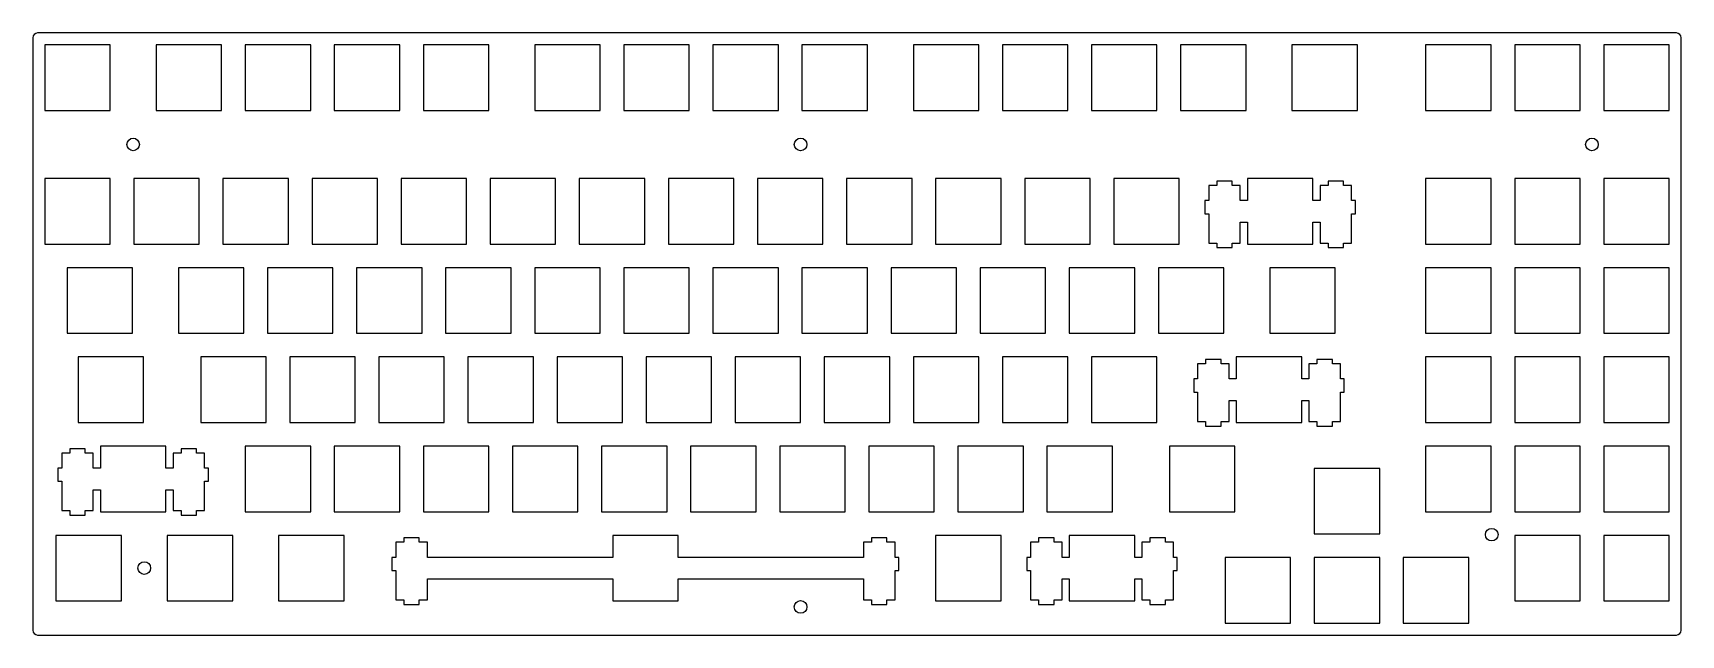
# Model space of a CAD drawing. Header units: millimetres. Extents: x 0 to 353, y 0 to 129.
import ezdxf

# ---------------------------------------------------------------- set-up
doc = ezdxf.new("R2010")
doc.units = ezdxf.units.MM

msp = doc.modelspace()

# ---------------------------------------------------------------- linework, layer by layer
at = {"color": 7, "linetype": 'Continuous', "lineweight": 25}
for p, q in [((0.09508, 128.021), (0.09508, 1.43408)), ((351.52, 129.021), (1.09508, 129.021)), ((352.52, 1.43408), (352.52, 128.021)), ((2.61965, 126.497), (2.61965, 112.498)), ((16.6192, 126.497), (2.61965, 126.497)), ((16.6192, 112.498), (16.6192, 126.497)), ((26.4322, 126.497), (26.4322, 112.498)), ((40.4315, 126.497), (26.4322, 126.497)), ((40.4315, 112.498), (40.4315, 126.497)), ((45.4822, 126.497), (45.4822, 112.498)), ((59.4815, 126.497), (45.4822, 126.497)), ((59.4815, 112.498), (59.4815, 126.497)), ((64.5322, 126.497), (64.5322, 112.498)), ((78.5315, 126.497), (64.5322, 126.497)), ((78.5315, 112.498), (78.5315, 126.497)), ((83.5822, 126.497), (83.5822, 112.498)), ((97.5815, 126.497), (83.5822, 126.497)), ((97.5815, 112.498), (97.5815, 126.497)), ((107.395, 126.497), (107.395, 112.498)), ((121.394, 126.497), (107.395, 126.497)), ((121.394, 112.498), (121.394, 126.497)), ((126.445, 126.497), (126.445, 112.498)), ((140.444, 126.497), (126.445, 126.497)), ((140.444, 112.498), (140.444, 126.497)), ((145.495, 126.497), (145.495, 112.498)), ((159.494, 126.497), (145.495, 126.497)), ((159.494, 112.498), (159.494, 126.497)), ((164.545, 126.497), (164.545, 112.498)), ((178.544, 126.497), (164.545, 126.497)), ((178.544, 112.498), (178.544, 126.497)), ((188.357, 126.497), (188.357, 112.498)), ((202.357, 126.497), (188.357, 126.497)), ((202.357, 112.498), (202.357, 126.497)), ((207.407, 126.497), (207.407, 112.498)), ((221.407, 126.497), (207.407, 126.497)), ((221.407, 112.498), (221.407, 126.497)), ((226.457, 126.497), (226.457, 112.498)), ((240.457, 126.497), (226.457, 126.497)), ((240.457, 112.498), (240.457, 126.497)), ((245.507, 126.497), (245.507, 112.498)), ((259.507, 126.497), (245.507, 126.497)), ((259.507, 112.498), (259.507, 126.497)), ((269.32, 126.497), (269.32, 112.498)), ((283.319, 126.497), (269.32, 126.497)), ((283.319, 112.498), (283.319, 126.497)), ((297.895, 126.497), (297.895, 112.498)), ((311.894, 126.497), (297.895, 126.497)), ((311.894, 112.498), (311.894, 126.497)), ((316.945, 126.497), (316.945, 112.498)), ((330.944, 126.497), (316.945, 126.497)), ((330.944, 112.498), (330.944, 126.497)), ((335.995, 126.497), (335.995, 112.498)), ((349.994, 126.497), (335.995, 126.497)), ((349.994, 112.498), (349.994, 126.497)), ((2.61965, 112.498), (16.6192, 112.498)), ((26.4322, 112.498), (40.4315, 112.498)), ((45.4822, 112.498), (59.4815, 112.498)), ((64.5322, 112.498), (78.5315, 112.498)), ((83.5822, 112.498), (97.5815, 112.498)), ((107.395, 112.498), (121.394, 112.498)), ((126.445, 112.498), (140.444, 112.498)), ((145.495, 112.498), (159.494, 112.498)), ((164.545, 112.498), (178.544, 112.498)), ((188.357, 112.498), (202.357, 112.498)), ((207.407, 112.498), (221.407, 112.498)), ((226.457, 112.498), (240.457, 112.498)), ((245.507, 112.498), (259.507, 112.498)), ((269.32, 112.498), (283.319, 112.498)), ((297.895, 112.498), (311.894, 112.498)), ((316.945, 112.498), (330.944, 112.498)), ((335.995, 112.498), (349.994, 112.498)), ((2.61965, 97.9219), (2.61965, 83.9227)), ((16.6192, 97.9219), (2.61965, 97.9219)), ((16.6192, 83.9227), (16.6192, 97.9219)), ((21.6697, 97.9219), (21.6697, 83.9227)), ((35.669, 97.9219), (21.6697, 97.9219)), ((35.669, 83.9227), (35.669, 97.9219)), ((40.7197, 97.9219), (40.7197, 83.9227)), ((54.719, 97.9219), (40.7197, 97.9219)), ((54.719, 83.9227), (54.719, 97.9219)), ((59.7697, 97.9219), (59.7697, 83.9227)), ((73.769, 97.9219), (59.7697, 97.9219)), ((73.769, 83.9227), (73.769, 97.9219)), ((78.8197, 97.9219), (78.8197, 83.9227)), ((92.819, 97.9219), (78.8197, 97.9219)), ((92.819, 83.9227), (92.819, 97.9219)), ((97.8683, 97.9219), (97.8683, 83.9227)), ((111.869, 97.9219), (97.8683, 97.9219)), ((111.869, 83.9227), (111.869, 97.9219)), ((116.918, 97.9219), (116.918, 83.9227)), ((130.919, 97.9219), (116.918, 97.9219)), ((130.919, 83.9227), (130.919, 97.9219)), ((135.97, 97.9219), (135.97, 83.9227)), ((149.969, 97.9219), (135.97, 97.9219)), ((149.969, 83.9227), (149.969, 97.9219)), ((155.02, 97.9219), (155.02, 83.9227)), ((169.019, 97.9219), (155.02, 97.9219)), ((169.019, 83.9227), (169.019, 97.9219)), ((174.07, 97.9219), (174.07, 83.9227)), ((188.069, 97.9219), (174.07, 97.9219)), ((188.069, 83.9227), (188.069, 97.9219)), ((193.12, 97.9219), (193.12, 83.9227)), ((207.119, 97.9219), (193.12, 97.9219)), ((207.119, 83.9227), (207.119, 97.9219)), ((212.17, 97.9219), (212.17, 83.9227)), ((226.169, 97.9219), (212.17, 97.9219)), ((226.169, 83.9227), (226.169, 97.9219)), ((231.22, 97.9219), (231.22, 83.9227)), ((245.219, 97.9219), (231.22, 97.9219)), ((245.219, 83.9227), (245.219, 97.9219)), ((251.52, 96.4516), (251.52, 93.2215)), ((253.243, 96.4516), (251.52, 96.4516)), ((253.243, 97.3723), (253.243, 96.4516)), ((256.544, 97.3723), (253.243, 97.3723)), ((256.544, 96.4516), (256.544, 97.3723)), ((258.269, 96.4516), (256.544, 96.4516)), ((258.269, 93.2215), (258.269, 96.4516)), ((273.794, 97.9219), (259.795, 97.9219)), ((259.795, 97.9219), (259.795, 93.2215)), ((273.794, 93.2215), (273.794, 97.9219)), ((275.32, 96.4516), (275.32, 93.2215)), ((277.045, 96.4516), (275.32, 96.4516)), ((277.045, 97.3723), (277.045, 96.4516)), ((280.344, 97.3723), (277.045, 97.3723)), ((280.344, 96.4516), (280.344, 97.3723)), ((282.069, 96.4516), (280.344, 96.4516)), ((282.069, 93.2215), (282.069, 96.4516)), ((297.895, 97.9219), (297.895, 83.9227)), ((311.894, 97.9219), (297.895, 97.9219)), ((311.894, 83.9227), (311.894, 97.9219)), ((316.945, 97.9219), (316.945, 83.9227)), ((330.944, 97.9219), (316.945, 97.9219)), ((330.944, 83.9227), (330.944, 97.9219)), ((335.995, 97.9219), (335.995, 83.9227)), ((349.994, 97.9219), (335.995, 97.9219)), ((349.994, 83.9227), (349.994, 97.9219)), ((250.694, 93.2215), (250.694, 90.4226)), ((251.52, 93.2215), (250.694, 93.2215)), ((259.795, 93.2215), (258.269, 93.2215)), ((275.32, 93.2215), (273.794, 93.2215)), ((282.895, 93.2215), (282.069, 93.2215)), ((282.895, 90.4226), (282.895, 93.2215)), ((250.694, 90.4226), (251.52, 90.4226)), ((251.52, 90.4226), (251.52, 84.1527)), ((258.269, 88.6217), (259.795, 88.6217)), ((258.269, 84.1527), (258.269, 88.6217)), ((259.795, 88.6217), (259.795, 83.9227)), ((273.794, 88.6217), (275.32, 88.6217)), ((273.794, 83.9227), (273.794, 88.6217)), ((275.32, 88.6217), (275.32, 84.1527)), ((282.069, 90.4226), (282.895, 90.4226)), ((282.069, 84.1527), (282.069, 90.4226)), ((2.61965, 83.9227), (16.6192, 83.9227)), ((21.6697, 83.9227), (35.669, 83.9227)), ((40.7197, 83.9227), (54.719, 83.9227)), ((59.7697, 83.9227), (73.769, 83.9227)), ((78.8197, 83.9227), (92.819, 83.9227)), ((97.8683, 83.9227), (111.869, 83.9227)), ((116.918, 83.9227), (130.919, 83.9227)), ((135.97, 83.9227), (149.969, 83.9227)), ((155.02, 83.9227), (169.019, 83.9227)), ((174.07, 83.9227), (188.069, 83.9227)), ((193.12, 83.9227), (207.119, 83.9227)), ((212.17, 83.9227), (226.169, 83.9227)), ((231.22, 83.9227), (245.219, 83.9227)), ((251.52, 84.1527), (253.243, 84.1527)), ((253.243, 84.1527), (253.243, 83.1716)), ((253.243, 83.1716), (256.544, 83.1716)), ((256.544, 84.1527), (258.269, 84.1527)), ((256.544, 83.1716), (256.544, 84.1527)), ((259.795, 83.9227), (273.794, 83.9227)), ((275.32, 84.1527), (277.045, 84.1527)), ((277.045, 84.1527), (277.045, 83.1716)), ((277.045, 83.1716), (280.344, 83.1716)), ((280.344, 84.1527), (282.069, 84.1527)), ((280.344, 83.1716), (280.344, 84.1527)), ((297.895, 83.9227), (311.894, 83.9227)), ((316.945, 83.9227), (330.944, 83.9227)), ((335.995, 83.9227), (349.994, 83.9227)), ((7.38216, 78.8719), (7.38216, 64.8727)), ((21.3817, 78.8719), (7.38216, 78.8719)), ((21.3817, 64.8727), (21.3817, 78.8719)), ((31.1947, 78.8719), (31.1947, 64.8727)), ((45.194, 78.8719), (31.1947, 78.8719)), ((45.194, 64.8727), (45.194, 78.8719)), ((50.2447, 78.8719), (50.2447, 64.8727)), ((64.244, 78.8719), (50.2447, 78.8719)), ((64.244, 64.8727), (64.244, 78.8719)), ((69.2947, 78.8719), (69.2947, 64.8727)), ((83.294, 78.8719), (69.2947, 78.8719)), ((83.294, 64.8727), (83.294, 78.8719)), ((88.3447, 78.8719), (88.3447, 64.8727)), ((102.344, 78.8719), (88.3447, 78.8719)), ((102.344, 64.8727), (102.344, 78.8719)), ((107.395, 78.8719), (107.395, 64.8727)), ((121.394, 78.8719), (107.395, 78.8719)), ((121.394, 64.8727), (121.394, 78.8719)), ((126.445, 78.8719), (126.445, 64.8727)), ((140.444, 78.8719), (126.445, 78.8719)), ((140.444, 64.8727), (140.444, 78.8719)), ((145.495, 78.8719), (145.495, 64.8727)), ((159.494, 78.8719), (145.495, 78.8719)), ((159.494, 64.8727), (159.494, 78.8719)), ((164.545, 78.8719), (164.545, 64.8727)), ((178.544, 78.8719), (164.545, 78.8719)), ((178.544, 64.8727), (178.544, 78.8719)), ((183.595, 78.8719), (183.595, 64.8727)), ((197.594, 78.8719), (183.595, 78.8719)), ((197.594, 64.8727), (197.594, 78.8719)), ((202.645, 78.8719), (202.645, 64.8727)), ((216.644, 78.8719), (202.645, 78.8719)), ((216.644, 64.8727), (216.644, 78.8719)), ((221.695, 78.8719), (221.695, 64.8727)), ((235.694, 78.8719), (221.695, 78.8719)), ((235.694, 64.8727), (235.694, 78.8719)), ((240.745, 78.8719), (240.745, 64.8727)), ((254.744, 78.8719), (240.745, 78.8719)), ((254.744, 64.8727), (254.744, 78.8719)), ((264.557, 78.8719), (264.557, 64.8727)), ((278.557, 78.8719), (264.557, 78.8719)), ((278.557, 64.8727), (278.557, 78.8719)), ((297.895, 78.8719), (297.895, 64.8727)), ((311.894, 78.8719), (297.895, 78.8719)), ((311.894, 64.8727), (311.894, 78.8719)), ((316.945, 78.8719), (316.945, 64.8727)), ((330.944, 78.8719), (316.945, 78.8719)), ((330.944, 64.8727), (330.944, 78.8719)), ((335.995, 78.8719), (335.995, 64.8727)), ((349.994, 78.8719), (335.995, 78.8719)), ((349.994, 64.8727), (349.994, 78.8719)), ((7.38216, 64.8727), (21.3817, 64.8727)), ((31.1947, 64.8727), (45.194, 64.8727)), ((50.2447, 64.8727), (64.244, 64.8727)), ((69.2947, 64.8727), (83.294, 64.8727)), ((88.3447, 64.8727), (102.344, 64.8727)), ((107.395, 64.8727), (121.394, 64.8727)), ((126.445, 64.8727), (140.444, 64.8727)), ((145.495, 64.8727), (159.494, 64.8727)), ((164.545, 64.8727), (178.544, 64.8727)), ((183.595, 64.8727), (197.594, 64.8727)), ((202.645, 64.8727), (216.644, 64.8727)), ((221.695, 64.8727), (235.694, 64.8727)), ((240.745, 64.8727), (254.744, 64.8727)), ((264.557, 64.8727), (278.557, 64.8727)), ((297.895, 64.8727), (311.894, 64.8727)), ((316.945, 64.8727), (330.944, 64.8727)), ((335.995, 64.8727), (349.994, 64.8727)), ((9.76203, 59.8219), (9.76203, 45.8227)), ((23.7629, 59.8219), (9.76203, 59.8219)), ((23.7629, 45.8227), (23.7629, 59.8219)), ((35.9572, 59.8219), (35.9572, 45.8227)), ((49.9565, 59.8219), (35.9572, 59.8219)), ((49.9565, 45.8227), (49.9565, 59.8219)), ((55.0072, 59.8219), (55.0072, 45.8227)), ((69.0065, 59.8219), (55.0072, 59.8219)), ((69.0065, 45.8227), (69.0065, 59.8219)), ((74.0572, 59.8219), (74.0572, 45.8227)), ((88.0565, 59.8219), (74.0572, 59.8219)), ((88.0565, 45.8227), (88.0565, 59.8219)), ((93.1072, 59.8219), (93.1072, 45.8227)), ((107.107, 59.8219), (93.1072, 59.8219)), ((107.107, 45.8227), (107.107, 59.8219)), ((112.157, 59.8219), (112.157, 45.8227)), ((126.157, 59.8219), (112.157, 59.8219)), ((126.157, 45.8227), (126.157, 59.8219)), ((131.207, 59.8219), (131.207, 45.8227)), ((145.207, 59.8219), (131.207, 59.8219)), ((145.207, 45.8227), (145.207, 59.8219)), ((150.257, 59.8219), (150.257, 45.8227)), ((164.257, 59.8219), (150.257, 59.8219)), ((164.257, 45.8227), (164.257, 59.8219)), ((169.307, 59.8219), (169.307, 45.8227)), ((183.307, 59.8219), (169.307, 59.8219)), ((183.307, 45.8227), (183.307, 59.8219)), ((188.357, 59.8219), (188.357, 45.8227)), ((202.357, 59.8219), (188.357, 59.8219)), ((202.357, 45.8227), (202.357, 59.8219)), ((207.407, 59.8219), (207.407, 45.8227)), ((221.407, 59.8219), (207.407, 59.8219)), ((221.407, 45.8227), (221.407, 59.8219)), ((226.457, 59.8219), (226.457, 45.8227)), ((240.457, 59.8219), (226.457, 59.8219)), ((240.457, 45.8227), (240.457, 59.8219)), ((249.137, 58.3516), (249.137, 55.1215)), ((250.862, 58.3516), (249.137, 58.3516)), ((250.862, 59.2723), (250.862, 58.3516)), ((254.161, 59.2723), (250.862, 59.2723)), ((254.161, 58.3516), (254.161, 59.2723)), ((255.888, 58.3516), (254.161, 58.3516)), ((255.888, 55.1215), (255.888, 58.3516)), ((271.413, 59.8219), (257.412, 59.8219)), ((257.412, 59.8219), (257.412, 55.1215)), ((271.413, 55.1215), (271.413, 59.8219)), ((272.937, 58.3516), (272.937, 55.1215)), ((274.662, 58.3516), (272.937, 58.3516)), ((274.662, 59.2723), (274.662, 58.3516)), ((277.963, 59.2723), (274.662, 59.2723)), ((277.963, 58.3516), (277.963, 59.2723)), ((279.688, 58.3516), (277.963, 58.3516)), ((279.688, 55.1215), (279.688, 58.3516)), ((297.895, 59.8219), (297.895, 45.8227)), ((311.894, 59.8219), (297.895, 59.8219)), ((311.894, 45.8227), (311.894, 59.8219)), ((316.945, 59.8219), (316.945, 45.8227)), ((330.944, 59.8219), (316.945, 59.8219)), ((330.944, 45.8227), (330.944, 59.8219)), ((335.995, 59.8219), (335.995, 45.8227)), ((349.994, 59.8219), (335.995, 59.8219)), ((349.994, 45.8227), (349.994, 59.8219)), ((248.313, 55.1215), (248.313, 52.3226)), ((249.137, 55.1215), (248.313, 55.1215)), ((257.412, 55.1215), (255.888, 55.1215)), ((272.937, 55.1215), (271.413, 55.1215)), ((280.512, 55.1215), (279.688, 55.1215)), ((280.512, 52.3226), (280.512, 55.1215)), ((248.313, 52.3226), (249.137, 52.3226)), ((249.137, 52.3226), (249.137, 46.0527)), ((255.888, 50.5217), (257.412, 50.5217)), ((255.888, 46.0527), (255.888, 50.5217)), ((257.412, 50.5217), (257.412, 45.8227)), ((271.413, 50.5217), (272.937, 50.5217)), ((271.413, 45.8227), (271.413, 50.5217)), ((272.937, 50.5217), (272.937, 46.0527)), ((279.688, 52.3226), (280.512, 52.3226)), ((279.688, 46.0527), (279.688, 52.3226)), ((9.76203, 45.8227), (23.7629, 45.8227)), ((35.9572, 45.8227), (49.9565, 45.8227)), ((55.0072, 45.8227), (69.0065, 45.8227)), ((74.0572, 45.8227), (88.0565, 45.8227)), ((93.1072, 45.8227), (107.107, 45.8227)), ((112.157, 45.8227), (126.157, 45.8227)), ((131.207, 45.8227), (145.207, 45.8227)), ((150.257, 45.8227), (164.257, 45.8227)), ((169.307, 45.8227), (183.307, 45.8227)), ((188.357, 45.8227), (202.357, 45.8227)), ((207.407, 45.8227), (221.407, 45.8227)), ((226.457, 45.8227), (240.457, 45.8227)), ((249.137, 46.0527), (250.862, 46.0527)), ((250.862, 46.0527), (250.862, 45.0716)), ((254.161, 46.0527), (255.888, 46.0527)), ((254.161, 45.0716), (254.161, 46.0527)), ((257.412, 45.8227), (271.413, 45.8227)), ((272.937, 46.0527), (274.662, 46.0527)), ((274.662, 46.0527), (274.662, 45.0716)), ((277.963, 46.0527), (279.688, 46.0527)), ((277.963, 45.0716), (277.963, 46.0527)), ((297.895, 45.8227), (311.894, 45.8227)), ((316.945, 45.8227), (330.944, 45.8227)), ((335.995, 45.8227), (349.994, 45.8227)), ((250.862, 45.0716), (254.161, 45.0716)), ((274.662, 45.0716), (277.963, 45.0716)), ((6.2508, 39.3016), (6.2508, 36.0715)), ((7.97609, 39.3016), (6.2508, 39.3016)), ((7.97609, 40.2223), (7.97609, 39.3016)), ((11.2751, 40.2223), (7.97609, 40.2223)), ((11.2751, 39.3016), (11.2751, 40.2223)), ((13.0004, 39.3016), (11.2751, 39.3016)), ((13.0004, 36.0715), (13.0004, 39.3016)), ((28.5254, 40.7719), (14.5259, 40.7719)), ((14.5259, 40.7719), (14.5259, 36.0715)), ((28.5254, 36.0715), (28.5254, 40.7719)), ((30.0509, 39.3016), (30.0509, 36.0715)), ((31.7748, 39.3016), (30.0509, 39.3016)), ((31.7748, 40.2223), (31.7748, 39.3016)), ((35.0752, 40.2223), (31.7748, 40.2223)), ((35.0752, 39.3016), (35.0752, 40.2223)), ((36.8004, 39.3016), (35.0752, 39.3016)), ((36.8004, 36.0715), (36.8004, 39.3016)), ((45.4822, 40.7719), (45.4822, 26.7725)), ((59.4815, 40.7719), (45.4822, 40.7719)), ((59.4815, 26.7725), (59.4815, 40.7719)), ((64.5322, 40.7719), (64.5322, 26.7725)), ((78.5315, 40.7719), (64.5322, 40.7719)), ((78.5315, 26.7725), (78.5315, 40.7719)), ((83.5822, 40.7719), (83.5822, 26.7725)), ((97.5815, 40.7719), (83.5822, 40.7719)), ((97.5815, 26.7725), (97.5815, 40.7719)), ((102.632, 40.7719), (102.632, 26.7725)), ((116.632, 40.7719), (102.632, 40.7719)), ((116.632, 26.7725), (116.632, 40.7719)), ((121.682, 40.7719), (121.682, 26.7725)), ((135.682, 40.7719), (121.682, 40.7719)), ((135.682, 26.7725), (135.682, 40.7719)), ((140.732, 40.7719), (140.732, 26.7725)), ((154.732, 40.7719), (140.732, 40.7719)), ((154.732, 26.7725), (154.732, 40.7719)), ((159.782, 40.7719), (159.782, 26.7725)), ((173.782, 40.7719), (159.782, 40.7719)), ((173.782, 26.7725), (173.782, 40.7719)), ((178.832, 40.7719), (178.832, 26.7725)), ((192.832, 40.7719), (178.832, 40.7719)), ((192.832, 26.7725), (192.832, 40.7719)), ((197.882, 40.7719), (197.882, 26.7725)), ((211.882, 40.7719), (197.882, 40.7719)), ((211.882, 26.7725), (211.882, 40.7719)), ((216.932, 40.7719), (216.932, 26.7725)), ((230.932, 40.7719), (216.932, 40.7719)), ((230.932, 26.7725), (230.932, 40.7719)), ((243.126, 40.7719), (243.126, 26.7725)), ((257.125, 40.7719), (243.126, 40.7719)), ((257.125, 26.7725), (257.125, 40.7719)), ((297.895, 40.7719), (297.895, 26.7725)), ((311.894, 40.7719), (297.895, 40.7719)), ((311.894, 26.7725), (311.894, 40.7719)), ((316.945, 40.7719), (316.945, 26.7725)), ((330.944, 40.7719), (316.945, 40.7719)), ((330.944, 26.7725), (330.944, 40.7719)), ((335.995, 40.7719), (335.995, 26.7725)), ((349.994, 40.7719), (335.995, 40.7719)), ((349.994, 26.7725), (349.994, 40.7719)), ((5.42533, 36.0715), (5.42533, 33.2727)), ((6.2508, 36.0715), (5.42533, 36.0715)), ((14.5259, 36.0715), (13.0004, 36.0715)), ((30.0509, 36.0715), (28.5254, 36.0715)), ((37.6259, 36.0715), (36.8004, 36.0715)), ((37.6259, 33.2727), (37.6259, 36.0715)), ((274.082, 36.0094), (274.082, 22.01)), ((288.082, 36.0094), (274.082, 36.0094)), ((288.082, 22.01), (288.082, 36.0094)), ((5.42533, 33.2727), (6.2508, 33.2727)), ((6.2508, 33.2727), (6.2508, 27.0027)), ((36.8004, 33.2727), (37.6259, 33.2727)), ((36.8004, 27.0027), (36.8004, 33.2727)), ((13.0004, 31.4716), (14.5259, 31.4716)), ((13.0004, 27.0027), (13.0004, 31.4716)), ((14.5259, 31.4716), (14.5259, 26.7725)), ((28.5254, 31.4716), (30.0509, 31.4716)), ((28.5254, 26.7725), (28.5254, 31.4716)), ((30.0509, 31.4716), (30.0509, 27.0027)), ((6.2508, 27.0027), (7.97609, 27.0027)), ((7.97609, 27.0027), (7.97609, 26.0215)), ((7.97609, 26.0215), (11.2751, 26.0215)), ((11.2751, 27.0027), (13.0004, 27.0027)), ((11.2751, 26.0215), (11.2751, 27.0027)), ((14.5259, 26.7725), (28.5254, 26.7725)), ((30.0509, 27.0027), (31.7748, 27.0027)), ((31.7748, 27.0027), (31.7748, 26.0215)), ((31.7748, 26.0215), (35.0752, 26.0215)), ((35.0752, 27.0027), (36.8004, 27.0027)), ((35.0752, 26.0215), (35.0752, 27.0027)), ((45.4822, 26.7725), (59.4815, 26.7725)), ((64.5322, 26.7725), (78.5315, 26.7725)), ((83.5822, 26.7725), (97.5815, 26.7725)), ((102.632, 26.7725), (116.632, 26.7725)), ((121.682, 26.7725), (135.682, 26.7725)), ((140.732, 26.7725), (154.732, 26.7725)), ((159.782, 26.7725), (173.782, 26.7725)), ((178.832, 26.7725), (192.832, 26.7725)), ((197.882, 26.7725), (211.882, 26.7725)), ((216.932, 26.7725), (230.932, 26.7725)), ((243.126, 26.7725), (257.125, 26.7725)), ((297.895, 26.7725), (311.894, 26.7725)), ((316.945, 26.7725), (330.944, 26.7725)), ((335.995, 26.7725), (349.994, 26.7725)), ((5.00091, 21.722), (5.00091, 7.72252)), ((19.0004, 21.722), (5.00091, 21.722)), ((19.0004, 7.72252), (19.0004, 21.722)), ((28.812, 21.722), (28.812, 7.72252)), ((42.8128, 21.722), (28.812, 21.722)), ((42.8128, 7.72252), (42.8128, 21.722)), ((52.626, 21.722), (52.626, 7.72252)), ((66.6253, 21.722), (52.626, 21.722)), ((66.6253, 7.72252), (66.6253, 21.722)), ((79.412, 21.1722), (79.412, 20.2517)), ((82.7126, 21.1722), (79.412, 21.1722)), ((82.7126, 20.2517), (82.7126, 21.1722)), ((138.063, 21.722), (124.062, 21.722)), ((124.062, 21.722), (124.062, 17.0215)), ((138.063, 17.0215), (138.063, 21.722)), ((179.412, 21.1722), (179.412, 20.2517)), ((182.713, 21.1722), (179.412, 21.1722)), ((182.713, 20.2517), (182.713, 21.1722)), ((193.12, 21.722), (193.12, 7.72252)), ((207.119, 21.722), (193.12, 21.722)), ((207.119, 7.72252), (207.119, 21.722)), ((215.145, 21.1722), (215.145, 20.2517)), ((218.444, 21.1722), (215.145, 21.1722)), ((218.444, 20.2517), (218.444, 21.1722)), ((235.694, 21.722), (221.695, 21.722)), ((221.695, 21.722), (221.695, 17.0215)), ((235.694, 17.0215), (235.694, 21.722)), ((238.945, 21.1722), (238.945, 20.2517)), ((242.244, 21.1722), (238.945, 21.1722)), ((242.244, 20.2517), (242.244, 21.1722)), ((274.082, 22.01), (288.082, 22.01)), ((316.945, 21.722), (316.945, 7.72252)), ((330.944, 21.722), (316.945, 21.722)), ((330.944, 7.72252), (330.944, 21.722)), ((335.995, 21.722), (335.995, 7.72252)), ((349.994, 21.722), (335.995, 21.722)), ((349.994, 7.72252), (349.994, 21.722)), ((77.687, 20.2517), (77.687, 17.0215)), ((79.412, 20.2517), (77.687, 20.2517)), ((84.4381, 20.2517), (82.7126, 20.2517)), ((84.4381, 17.0215), (84.4381, 20.2517)), ((177.687, 20.2517), (177.687, 17.0215)), ((179.412, 20.2517), (177.687, 20.2517)), ((184.438, 20.2517), (182.713, 20.2517)), ((184.438, 17.0215), (184.438, 20.2517)), ((213.42, 20.2517), (213.42, 17.0215)), ((215.145, 20.2517), (213.42, 20.2517)), ((220.169, 20.2517), (218.444, 20.2517)), ((220.169, 17.0215), (220.169, 20.2517)), ((237.22, 20.2517), (237.22, 17.0215)), ((238.945, 20.2517), (237.22, 20.2517)), ((243.969, 20.2517), (242.244, 20.2517)), ((243.969, 17.0215), (243.969, 20.2517)), ((76.8629, 17.0215), (76.8629, 14.2227)), ((77.687, 17.0215), (76.8629, 17.0215)), ((76.8629, 14.2227), (77.687, 14.2227)), ((77.687, 14.2227), (77.687, 7.95267)), ((124.062, 17.0215), (84.4381, 17.0215)), ((177.687, 17.0215), (138.063, 17.0215)), ((185.262, 17.0215), (184.438, 17.0215)), ((184.438, 14.2227), (185.262, 14.2227)), ((184.438, 7.95267), (184.438, 14.2227)), ((185.262, 14.2227), (185.262, 17.0215)), ((212.594, 17.0215), (212.594, 14.2227)), ((213.42, 17.0215), (212.594, 17.0215)), ((212.594, 14.2227), (213.42, 14.2227)), ((213.42, 14.2227), (213.42, 7.95267)), ((221.695, 17.0215), (220.169, 17.0215)), ((237.22, 17.0215), (235.694, 17.0215)), ((244.795, 17.0215), (243.969, 17.0215)), ((243.969, 14.2227), (244.795, 14.2227)), ((243.969, 7.95267), (243.969, 14.2227)), ((244.795, 14.2227), (244.795, 17.0215)), ((255.032, 16.9595), (255.032, 2.96003)), ((269.032, 16.9595), (255.032, 16.9595)), ((269.032, 2.96003), (269.032, 16.9595)), ((274.082, 16.9595), (274.082, 2.96003)), ((288.082, 16.9595), (274.082, 16.9595)), ((288.082, 2.96003), (288.082, 16.9595)), ((293.132, 16.9595), (293.132, 2.96003)), ((307.132, 16.9595), (293.132, 16.9595)), ((307.132, 2.96003), (307.132, 16.9595)), ((84.4381, 12.4216), (124.062, 12.4216)), ((84.4381, 7.95267), (84.4381, 12.4216)), ((124.062, 12.4216), (124.062, 7.72252)), ((138.063, 12.4216), (177.687, 12.4216)), ((138.063, 7.72252), (138.063, 12.4216)), ((177.687, 12.4216), (177.687, 7.95267)), ((220.169, 12.4216), (221.695, 12.4216)), ((220.169, 7.95267), (220.169, 12.4216)), ((221.695, 12.4216), (221.695, 7.72252)), ((235.694, 12.4216), (237.22, 12.4216)), ((235.694, 7.72252), (235.694, 12.4216)), ((237.22, 12.4216), (237.22, 7.95267)), ((5.00091, 7.72252), (19.0004, 7.72252)), ((28.812, 7.72252), (42.8128, 7.72252)), ((52.626, 7.72252), (66.6253, 7.72252)), ((77.687, 7.95267), (79.412, 7.95267)), ((79.412, 7.95267), (79.412, 6.97149)), ((82.7126, 7.95267), (84.4381, 7.95267)), ((82.7126, 6.97149), (82.7126, 7.95267)), ((124.062, 7.72252), (138.063, 7.72252)), ((177.687, 7.95267), (179.412, 7.95267)), ((179.412, 7.95267), (179.412, 6.97149)), ((182.713, 7.95267), (184.438, 7.95267)), ((182.713, 6.97149), (182.713, 7.95267)), ((193.12, 7.72252), (207.119, 7.72252)), ((213.42, 7.95267), (215.145, 7.95267)), ((215.145, 7.95267), (215.145, 6.97149)), ((218.444, 7.95267), (220.169, 7.95267)), ((218.444, 6.97149), (218.444, 7.95267)), ((221.695, 7.72252), (235.694, 7.72252)), ((237.22, 7.95267), (238.945, 7.95267)), ((238.945, 7.95267), (238.945, 6.97149)), ((242.244, 7.95267), (243.969, 7.95267)), ((242.244, 6.97149), (242.244, 7.95267)), ((316.945, 7.72252), (330.944, 7.72252)), ((335.995, 7.72252), (349.994, 7.72252)), ((79.412, 6.97149), (82.7126, 6.97149)), ((179.412, 6.97149), (182.713, 6.97149)), ((215.145, 6.97149), (218.444, 6.97149)), ((238.945, 6.97149), (242.244, 6.97149)), ((1.09508, 0.43408), (351.52, 0.43408)), ((255.032, 2.96003), (269.032, 2.96003)), ((274.082, 2.96003), (288.082, 2.96003)), ((293.132, 2.96003), (307.132, 2.96003))]:
    msp.add_line(p, q, dxfattribs=at)
for centre in [(21.5257, 105.20995), (164.2565, 105.20995), (333.4695, 105.20995), (312.0385, 21.866), (23.9062, 14.72226), (164.2565, 6.43408)]:
    msp.add_circle(centre, 1.35, dxfattribs=at)
for centre, start, end in [((1.09508, 128.021), 90, 180), ((351.52, 128.021), 0, 90), ((1.09508, 1.43408), 180, 270), ((351.52, 1.43408), 270, 0)]:
    msp.add_arc(centre, 1, start, end, dxfattribs=at)

doc.saveas('drawing.dxf')
